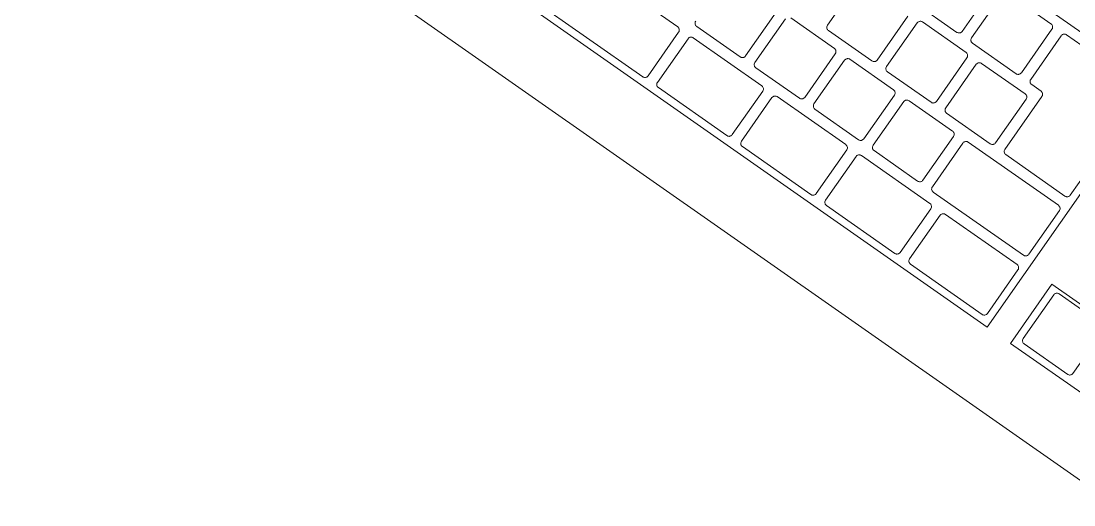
# Model space of a CAD drawing. Header units: inches. Extents: x 1 to 4637, y -664 to 702.
# Drawn here: x 1791.3 to 1802.21, y 383.99 to 389.01 of the extents above; entities that cross this region are included whole.
import ezdxf

# ---------------------------------------------------------------- set-up
doc = ezdxf.new("R2010")
doc.units = ezdxf.units.IN
doc.header["$MEASUREMENT"] = 0
doc.layers.add('I-FURN', color=30, linetype='Continuous', lineweight=9)

# ---------------------------------------------------------------- blocks, each defined once
blk = doc.blocks.new('Desk - Group 1 - No Side Chairs-V7-New Construction - Tel_Data_Elec Plan')
at = {"layer": 'I-FURN'}
for p, q in [((28.985, -12.511), (14.15, -2.123)), ((16.865, -4.938), (18.735, -6.247)), ((17.771, -6.389), (18.088, -5.937)), ((18.142, -5.927), (18.594, -6.243)), ((18.604, -6.298), (18.287, -6.75)), ((18.735, -6.247), (18.306, -6.86)), ((16.832, -9.48), (18.977, -6.417)), ((18.306, -6.86), (17.694, -6.431)), ((18.977, -6.417), (28.201, -12.875)), ((18.232, -6.76), (17.781, -6.444)), ((18.658, -7.01), (18.974, -6.558)), ((19.029, -6.548), (19.771, -7.068)), ((19.409, -7.584), (18.667, -7.065)), ((18.229, -7.623), (18.545, -7.171)), ((18.6, -7.161), (19.535, -7.816)), ((19.781, -7.122), (19.464, -7.575)), ((19.561, -7.642), (19.877, -7.19)), ((19.932, -7.18), (20.642, -7.677)), ((19.174, -8.332), (18.238, -7.678)), ((20.28, -8.194), (19.57, -7.697)), ((20.651, -7.732), (20.335, -8.184)), ((17.371, -8.848), (18.116, -7.783)), ((18.171, -7.774), (18.784, -8.203)), ((20.432, -8.252), (20.748, -7.8)), ((20.803, -7.79), (21.513, -8.287)), ((19.545, -7.871), (19.229, -8.323)), ((19.325, -8.391), (19.642, -7.938)), ((19.697, -7.929), (20.148, -8.245)), ((18.794, -8.258), (18.41, -8.806)), ((18.574, -8.778), (18.89, -8.325)), ((18.945, -8.316), (19.397, -8.632)), ((20.158, -8.3), (19.841, -8.752)), ((19.938, -8.82), (20.255, -8.367)), ((20.309, -8.358), (20.761, -8.674)), ((21.151, -8.804), (20.441, -8.307)), ((21.522, -8.342), (21.206, -8.794)), ((19.786, -8.762), (19.335, -8.445)), ((21.302, -8.862), (21.619, -8.41)), ((21.674, -8.4), (22.383, -8.897)), ((19.406, -8.687), (19.09, -9.139)), ((19.035, -9.148), (18.583, -8.832)), ((19.186, -9.207), (19.503, -8.754)), ((19.558, -8.745), (20.009, -9.061)), ((20.771, -8.729), (20.454, -9.181)), ((20.551, -9.249), (20.867, -8.796)), ((20.922, -8.787), (21.374, -9.103)), ((18.154, -9.445), (17.38, -8.903)), ((18.419, -8.861), (18.516, -8.928)), ((20.399, -9.191), (19.948, -8.874)), ((22.022, -9.413), (21.312, -8.917)), ((17.319, -8.99), (18.384, -9.735)), ((18.526, -8.983), (18.209, -9.435)), ((18.306, -9.503), (18.623, -9.051)), ((18.677, -9.041), (19.129, -9.357)), ((22.393, -8.952), (22.076, -9.404)), ((22.173, -9.471), (22.49, -9.019)), ((22.545, -9.01), (25.608, -11.155)), ((20.019, -9.116), (19.702, -9.568)), ((21.383, -9.158), (21.067, -9.61)), ((19.648, -9.578), (19.196, -9.261)), ((19.799, -9.636), (20.116, -9.183)), ((20.171, -9.174), (20.622, -9.49)), ((21.164, -9.678), (21.48, -9.226)), ((21.535, -9.216), (21.986, -9.532)), ((21.012, -9.62), (20.56, -9.304)), ((19.139, -9.412), (18.822, -9.864)), ((18.919, -9.932), (19.235, -9.48)), ((19.29, -9.47), (19.742, -9.786)), ((18.767, -9.874), (18.316, -9.558)), ((20.632, -9.545), (20.315, -9.997)), ((25.247, -11.672), (22.183, -9.526))]:
    blk.add_line(p, q, dxfattribs=at)
for points in [[(18.088, -5.937), (18.09, -5.933), (18.096, -5.927), (18.107, -5.922), (18.119, -5.919), (18.132, -5.921), (18.139, -5.925), (18.142, -5.927)], [(18.974, -6.558), (18.977, -6.554), (18.983, -6.548), (18.994, -6.543), (19.006, -6.54), (19.018, -6.542), (19.026, -6.546), (19.029, -6.548)], [(18.287, -6.75), (18.285, -6.754), (18.279, -6.76), (18.268, -6.766), (18.255, -6.768), (18.243, -6.766), (18.235, -6.762), (18.232, -6.76)], [(18.545, -7.171), (18.548, -7.167), (18.554, -7.161), (18.565, -7.155), (18.577, -7.153), (18.589, -7.155), (18.597, -7.159), (18.6, -7.161)], [(19.877, -7.19), (19.88, -7.187), (19.886, -7.181), (19.897, -7.175), (19.909, -7.173), (19.921, -7.174), (19.929, -7.178), (19.932, -7.18)], [(19.464, -7.575), (19.462, -7.578), (19.456, -7.584), (19.445, -7.59), (19.433, -7.592), (19.42, -7.59), (19.413, -7.587), (19.409, -7.584)], [(18.116, -7.783), (18.119, -7.78), (18.124, -7.774), (18.135, -7.768), (18.148, -7.766), (18.16, -7.768), (18.168, -7.771), (18.171, -7.774)], [(20.748, -7.8), (20.751, -7.796), (20.756, -7.79), (20.767, -7.785), (20.78, -7.782), (20.792, -7.784), (20.8, -7.788), (20.803, -7.79)], [(19.642, -7.938), (19.644, -7.935), (19.65, -7.929), (19.661, -7.923), (19.673, -7.921), (19.686, -7.923), (19.693, -7.926), (19.697, -7.929)], [(20.335, -8.184), (20.332, -8.188), (20.327, -8.194), (20.316, -8.2), (20.303, -8.202), (20.291, -8.2), (20.283, -8.196), (20.28, -8.194)], [(18.89, -8.325), (18.893, -8.322), (18.898, -8.316), (18.91, -8.31), (18.922, -8.308), (18.934, -8.31), (18.942, -8.313), (18.945, -8.316)], [(19.229, -8.323), (19.226, -8.326), (19.22, -8.332), (19.209, -8.338), (19.197, -8.34), (19.185, -8.339), (19.177, -8.335), (19.174, -8.332)], [(20.255, -8.367), (20.257, -8.364), (20.263, -8.358), (20.274, -8.352), (20.286, -8.35), (20.299, -8.352), (20.306, -8.355), (20.309, -8.358)], [(21.619, -8.41), (21.621, -8.406), (21.627, -8.4), (21.638, -8.394), (21.651, -8.392), (21.663, -8.394), (21.67, -8.398), (21.674, -8.4)], [(18.41, -8.806), (18.407, -8.809), (18.404, -8.817), (18.402, -8.829), (18.404, -8.841), (18.41, -8.852), (18.416, -8.858), (18.419, -8.861)], [(19.503, -8.754), (19.505, -8.751), (19.511, -8.745), (19.522, -8.739), (19.535, -8.737), (19.547, -8.739), (19.555, -8.742), (19.558, -8.745)], [(19.841, -8.752), (19.839, -8.755), (19.833, -8.761), (19.822, -8.767), (19.81, -8.769), (19.797, -8.768), (19.79, -8.764), (19.786, -8.762)], [(20.867, -8.796), (20.87, -8.793), (20.876, -8.787), (20.887, -8.781), (20.899, -8.779), (20.911, -8.781), (20.919, -8.784), (20.922, -8.787)], [(21.206, -8.794), (21.203, -8.797), (21.197, -8.803), (21.186, -8.809), (21.174, -8.811), (21.162, -8.81), (21.154, -8.806), (21.151, -8.804)], [(18.623, -9.051), (18.625, -9.048), (18.631, -9.042), (18.642, -9.036), (18.654, -9.034), (18.666, -9.035), (18.674, -9.039), (18.677, -9.041)], [(22.49, -9.019), (22.492, -9.016), (22.498, -9.01), (22.509, -9.004), (22.521, -9.002), (22.534, -9.004), (22.541, -9.007), (22.545, -9.01)], [(19.09, -9.139), (19.087, -9.142), (19.082, -9.148), (19.071, -9.154), (19.058, -9.156), (19.046, -9.155), (19.038, -9.151), (19.035, -9.148)], [(20.116, -9.183), (20.118, -9.18), (20.124, -9.174), (20.135, -9.168), (20.147, -9.166), (20.16, -9.168), (20.167, -9.171), (20.171, -9.174)], [(20.454, -9.181), (20.452, -9.184), (20.446, -9.19), (20.435, -9.196), (20.423, -9.198), (20.41, -9.197), (20.403, -9.193), (20.399, -9.191)], [(21.48, -9.226), (21.483, -9.222), (21.488, -9.216), (21.499, -9.21), (21.512, -9.208), (21.524, -9.21), (21.532, -9.213), (21.535, -9.216)], [(18.209, -9.435), (18.207, -9.439), (18.201, -9.445), (18.19, -9.451), (18.178, -9.453), (18.165, -9.451), (18.158, -9.447), (18.154, -9.445)], [(19.235, -9.48), (19.238, -9.477), (19.243, -9.471), (19.254, -9.465), (19.267, -9.463), (19.279, -9.464), (19.287, -9.468), (19.29, -9.47)], [(22.076, -9.404), (22.074, -9.407), (22.068, -9.413), (22.057, -9.419), (22.045, -9.421), (22.032, -9.419), (22.025, -9.416), (22.022, -9.413)], [(19.702, -9.568), (19.7, -9.571), (19.694, -9.577), (19.683, -9.583), (19.671, -9.585), (19.659, -9.584), (19.651, -9.58), (19.648, -9.578)]]:
    blk.add_open_spline(points, degree=3, dxfattribs=at)
for points, knots in [([(18.594, -6.243), (18.597, -6.246), (18.603, -6.251), (18.61, -6.264), (18.612, -6.281), (18.607, -6.293), (18.604, -6.298)], [0, 0, 0, 0, 0.2, 0.4, 0.7, 1, 1, 1, 1]), ([(18.667, -7.065), (18.664, -7.063), (18.658, -7.057), (18.651, -7.044), (18.65, -7.027), (18.654, -7.015), (18.658, -7.01)], [0, 0, 0, 0, 0.2, 0.4, 0.7, 1, 1, 1, 1]), ([(19.771, -7.068), (19.774, -7.07), (19.78, -7.076), (19.787, -7.089), (19.789, -7.105), (19.784, -7.117), (19.781, -7.122)], [0, 0, 0, 0, 0.2, 0.4, 0.7, 1, 1, 1, 1]), ([(18.238, -7.678), (18.235, -7.675), (18.229, -7.669), (18.222, -7.656), (18.221, -7.64), (18.225, -7.628), (18.229, -7.623)], [0, 0, 0, 0, 0.2, 0.4, 0.7, 1, 1, 1, 1]), ([(19.57, -7.697), (19.567, -7.695), (19.561, -7.689), (19.554, -7.676), (19.553, -7.659), (19.557, -7.647), (19.561, -7.642)], [0, 0, 0, 0, 0.2, 0.4, 0.7, 1, 1, 1, 1]), ([(20.642, -7.677), (20.645, -7.68), (20.651, -7.685), (20.658, -7.698), (20.66, -7.715), (20.655, -7.727), (20.651, -7.732)], [0, 0, 0, 0, 0.2, 0.4, 0.7, 1, 1, 1, 1]), ([(19.535, -7.816), (19.539, -7.818), (19.545, -7.824), (19.552, -7.837), (19.553, -7.854), (19.549, -7.866), (19.545, -7.871)], [0, 0, 0, 0, 0.2, 0.4, 0.7, 1, 1, 1, 1]), ([(18.784, -8.203), (18.787, -8.205), (18.793, -8.211), (18.8, -8.224), (18.802, -8.241), (18.797, -8.253), (18.794, -8.258)], [0, 0, 0, 0, 0.2, 0.4, 0.7, 1, 1, 1, 1]), ([(20.148, -8.245), (20.152, -8.247), (20.158, -8.253), (20.165, -8.266), (20.166, -8.283), (20.161, -8.295), (20.158, -8.3)], [0, 0, 0, 0, 0.2, 0.4, 0.7, 1, 1, 1, 1]), ([(20.441, -8.307), (20.438, -8.304), (20.432, -8.299), (20.425, -8.286), (20.423, -8.269), (20.428, -8.257), (20.432, -8.252)], [0, 0, 0, 0, 0.2, 0.4, 0.7, 1, 1, 1, 1]), ([(21.513, -8.287), (21.516, -8.289), (21.522, -8.295), (21.529, -8.308), (21.53, -8.325), (21.526, -8.337), (21.522, -8.342)], [0, 0, 0, 0, 0.2, 0.4, 0.7, 1, 1, 1, 1]), ([(19.335, -8.445), (19.332, -8.443), (19.326, -8.437), (19.319, -8.424), (19.317, -8.407), (19.322, -8.396), (19.325, -8.391)], [0, 0, 0, 0, 0.2, 0.4, 0.7, 1, 1, 1, 1]), ([(19.397, -8.632), (19.4, -8.634), (19.406, -8.64), (19.413, -8.653), (19.415, -8.67), (19.41, -8.682), (19.406, -8.687)], [0, 0, 0, 0, 0.2, 0.4, 0.7, 1, 1, 1, 1]), ([(20.761, -8.674), (20.764, -8.676), (20.77, -8.682), (20.777, -8.695), (20.779, -8.712), (20.774, -8.724), (20.771, -8.729)], [0, 0, 0, 0, 0.2, 0.4, 0.7, 1, 1, 1, 1]), ([(18.583, -8.832), (18.58, -8.83), (18.574, -8.824), (18.569, -8.814), (18.566, -8.804), (18.567, -8.791), (18.57, -8.783), (18.574, -8.778)], [0, 0, 0, 0, 0.2, 0.4, 0.55, 0.7, 1, 1, 1, 1]), ([(19.948, -8.874), (19.944, -8.872), (19.938, -8.866), (19.931, -8.853), (19.93, -8.836), (19.934, -8.825), (19.938, -8.82)], [0, 0, 0, 0, 0.2, 0.4, 0.7, 1, 1, 1, 1]), ([(18.516, -8.928), (18.52, -8.931), (18.526, -8.937), (18.531, -8.947), (18.533, -8.957), (18.533, -8.969), (18.529, -8.978), (18.526, -8.983)], [0, 0, 0, 0, 0.2, 0.4, 0.55, 0.7, 1, 1, 1, 1]), ([(21.312, -8.917), (21.309, -8.914), (21.303, -8.908), (21.296, -8.895), (21.294, -8.879), (21.299, -8.867), (21.302, -8.862)], [0, 0, 0, 0, 0.2, 0.4, 0.7, 1, 1, 1, 1]), ([(22.383, -8.897), (22.387, -8.899), (22.393, -8.905), (22.4, -8.918), (22.401, -8.935), (22.397, -8.946), (22.393, -8.952)], [0, 0, 0, 0, 0.2, 0.4, 0.7, 1, 1, 1, 1]), ([(20.009, -9.061), (20.013, -9.063), (20.019, -9.069), (20.026, -9.082), (20.027, -9.099), (20.023, -9.111), (20.019, -9.116)], [0, 0, 0, 0, 0.2, 0.4, 0.7, 1, 1, 1, 1]), ([(21.374, -9.103), (21.377, -9.105), (21.383, -9.111), (21.39, -9.124), (21.392, -9.141), (21.387, -9.153), (21.383, -9.158)], [0, 0, 0, 0, 0.2, 0.4, 0.7, 1, 1, 1, 1]), ([(19.196, -9.261), (19.193, -9.259), (19.187, -9.253), (19.181, -9.243), (19.179, -9.233), (19.179, -9.22), (19.183, -9.212), (19.186, -9.207)], [0, 0, 0, 0, 0.2, 0.4, 0.55, 0.7, 1, 1, 1, 1]), ([(20.56, -9.304), (20.557, -9.301), (20.551, -9.295), (20.544, -9.282), (20.543, -9.266), (20.547, -9.254), (20.551, -9.249)], [0, 0, 0, 0, 0.2, 0.4, 0.7, 1, 1, 1, 1]), ([(19.129, -9.357), (19.132, -9.36), (19.138, -9.366), (19.144, -9.376), (19.146, -9.386), (19.146, -9.398), (19.142, -9.407), (19.139, -9.412)], [0, 0, 0, 0, 0.2, 0.4, 0.55, 0.7, 1, 1, 1, 1]), ([(22.183, -9.526), (22.179, -9.524), (22.173, -9.518), (22.166, -9.505), (22.165, -9.488), (22.17, -9.477), (22.173, -9.471)], [0, 0, 0, 0, 0.2, 0.4, 0.7, 1, 1, 1, 1]), ([(18.316, -9.558), (18.312, -9.556), (18.306, -9.55), (18.301, -9.54), (18.299, -9.529), (18.299, -9.517), (18.302, -9.508), (18.306, -9.503)], [0, 0, 0, 0, 0.2, 0.4, 0.55, 0.7, 1, 1, 1, 1]), ([(20.622, -9.49), (20.626, -9.492), (20.632, -9.498), (20.638, -9.511), (20.64, -9.528), (20.635, -9.54), (20.632, -9.545)], [0, 0, 0, 0, 0.2, 0.4, 0.7, 1, 1, 1, 1]), ([(21.986, -9.532), (21.99, -9.534), (21.996, -9.54), (22.003, -9.553), (22.004, -9.57), (22, -9.582), (21.996, -9.587)], [0, 0, 0, 0, 0.2, 0.4, 0.7, 1, 1, 1, 1])]:
    blk.add_open_spline(points, degree=3, knots=knots, dxfattribs=at)

msp = doc.modelspace()

# ---------------------------------------------------------------- block references
at = {"layer": 'I-FURN', "rotation": 180}
msp.add_blockref('Desk - Group 1 - No Side Chairs-V7-New Construction - Tel_Data_Elec Plan', (1820.286, 379.419), dxfattribs=at)

doc.saveas('drawing.dxf')
